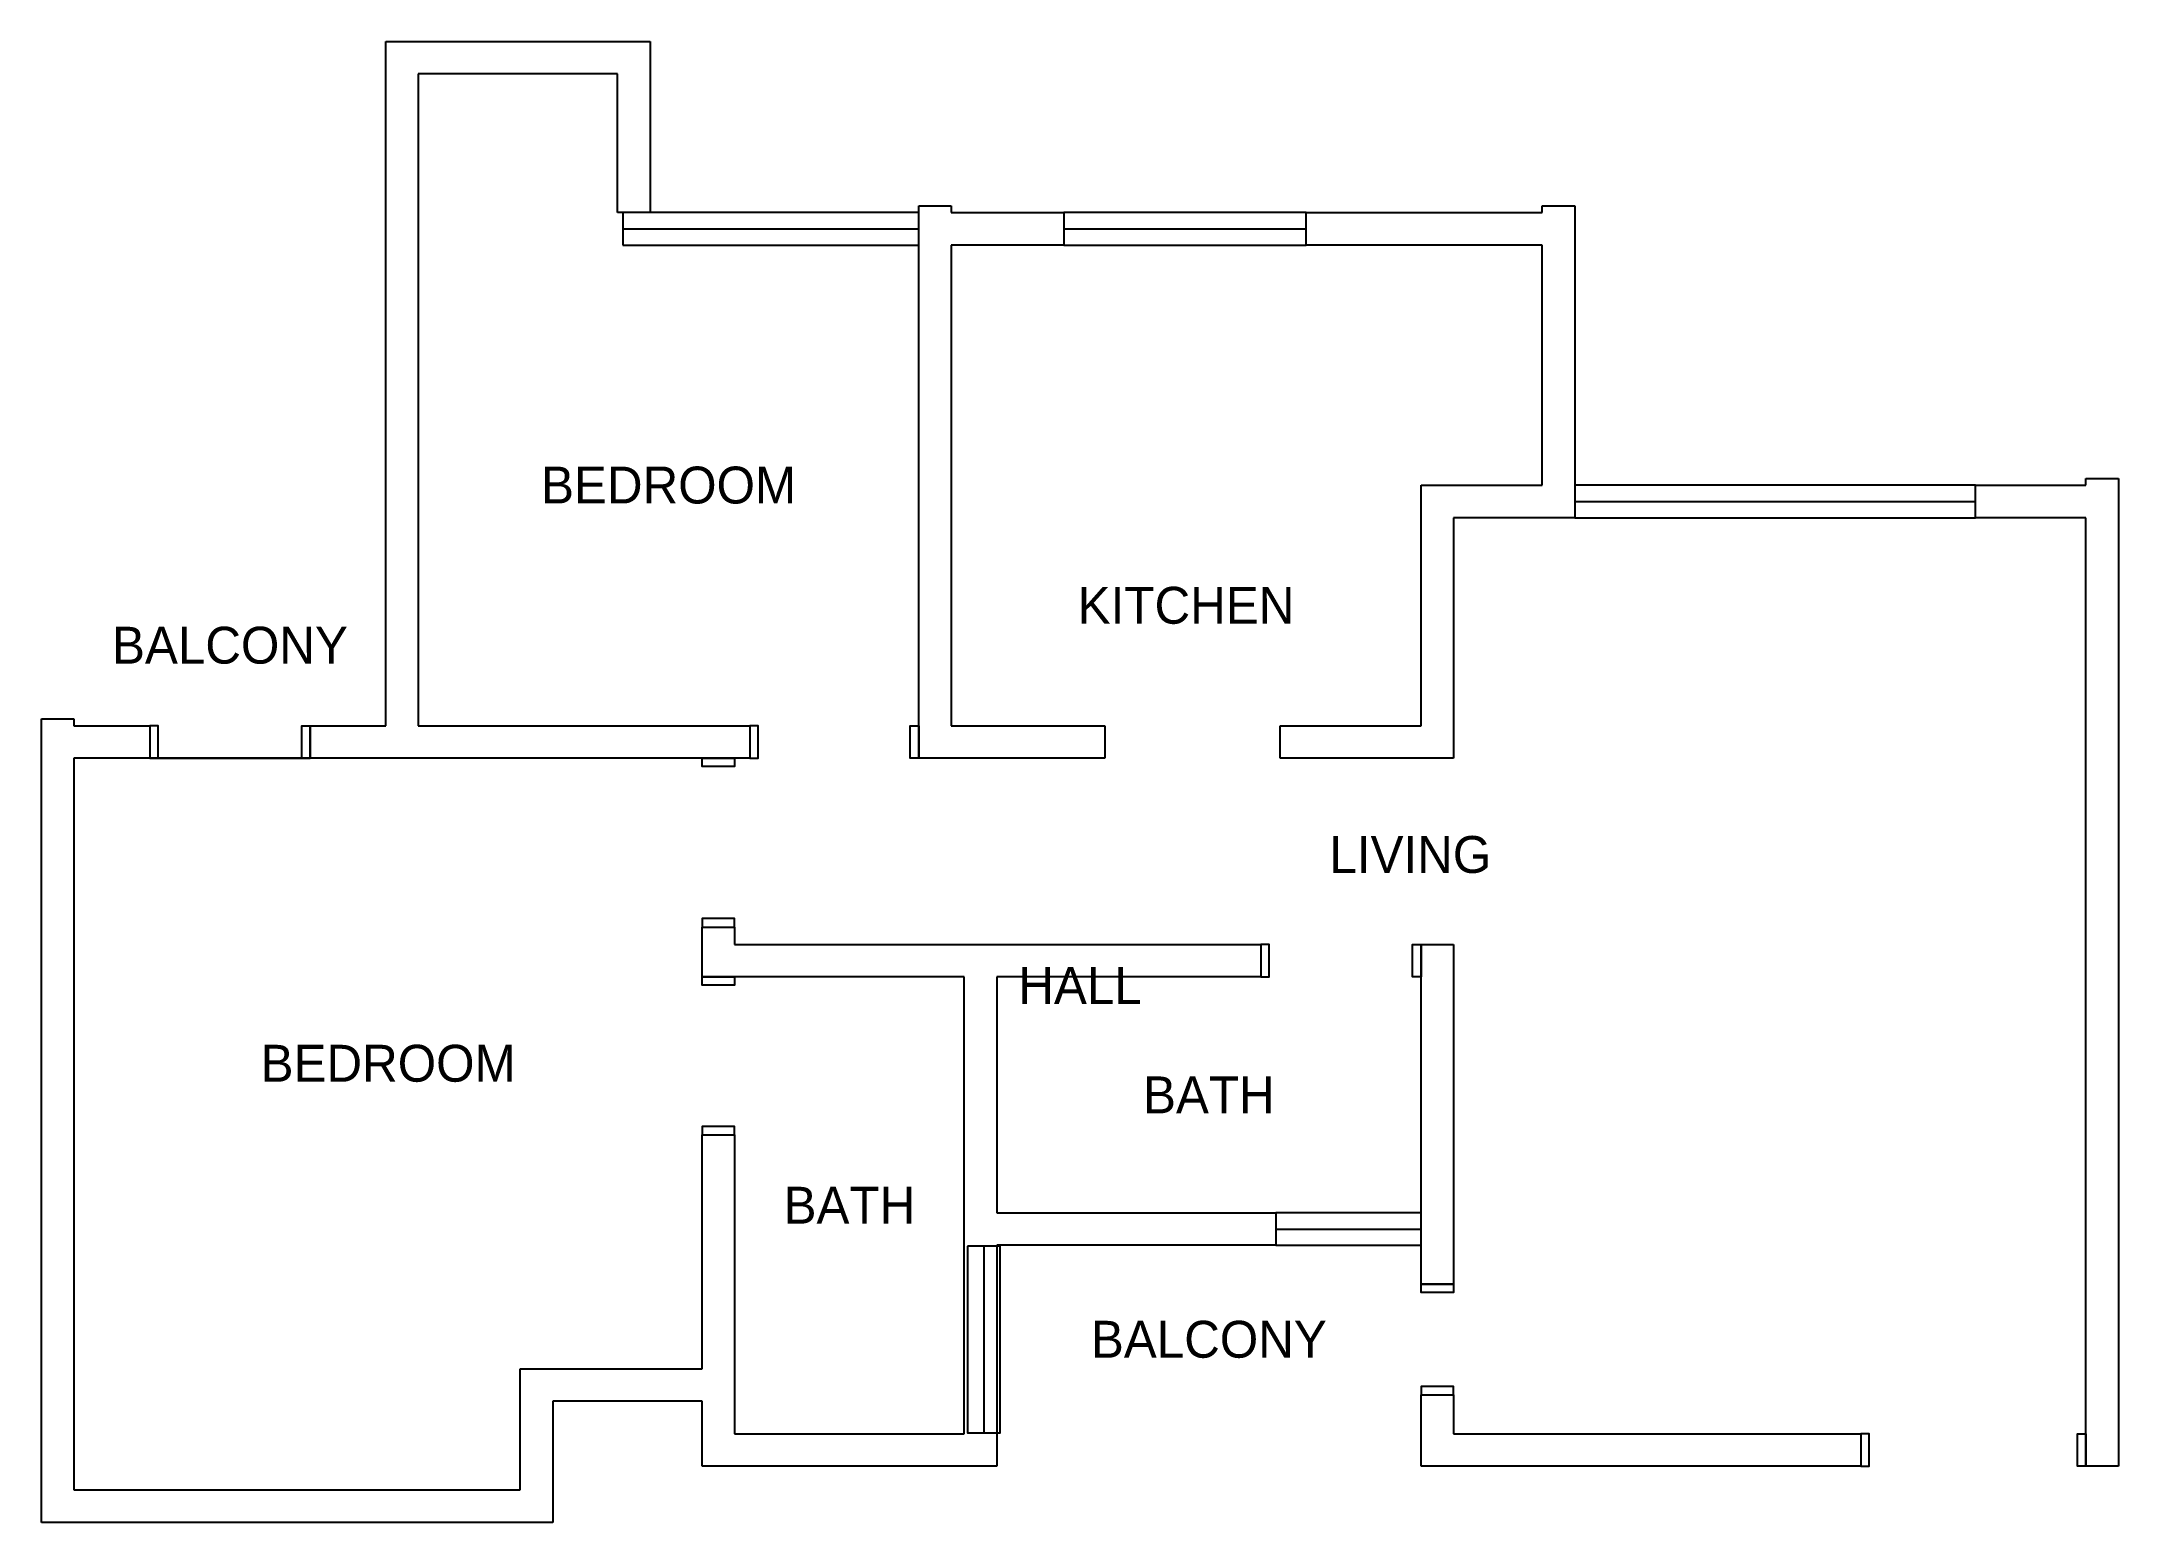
# Model space of a CAD drawing. Header units: centimetres. Extents: x 119985 to 121223, y -29838 to -28955.
import ezdxf

# ---------------------------------------------------------------- set-up
doc = ezdxf.new("R2010")
doc.units = ezdxf.units.CM
for name, color, linetype in [('DOORS', 7, 'Continuous'), ('TEXT', 7, 'Continuous'), ('WALLS', 7, 'Continuous'), ('WINDOWS', 7, 'Continuous')]:
    doc.layers.add(name, color=color, linetype=linetype)

msp = doc.modelspace()

# ---------------------------------------------------------------- linework, layer by layer
at = {"layer": 'DOORS'}
for points in [[(120049.2, -29382), (120054.2, -29382), (120054.2, -29362.7), (120049.2, -29362.7)], [(120144.8, -29382), (120139.8, -29382), (120139.8, -29362.7), (120144.8, -29362.7)], [(120406.9, -29382), (120411.9, -29382), (120411.9, -29362.7), (120406.9, -29362.7)], [(120507.6, -29382), (120502.6, -29382), (120502.6, -29362.7), (120507.6, -29362.7)], [(120397.8, -29382), (120397.8, -29387), (120378.5, -29387), (120378.5, -29382)], [(120397.8, -29482.7), (120397.8, -29477.7), (120378.5, -29477.7), (120378.5, -29482.7)], [(120711.6, -29512.4), (120716.6, -29512.4), (120716.6, -29493.1), (120711.6, -29493.1)], [(120807.1, -29512.4), (120802.1, -29512.4), (120802.1, -29493.1), (120807.1, -29493.1)], [(120397.8, -29512.4), (120397.8, -29517.4), (120378.5, -29517.4), (120378.5, -29512.4)], [(120397.8, -29606.7), (120397.8, -29601.7), (120378.5, -29601.7), (120378.5, -29606.7)], [(120826.5, -29695.7), (120826.5, -29700.7), (120807.1, -29700.7), (120807.1, -29695.7)], [(120826.5, -29761.7), (120826.5, -29756.7), (120807.1, -29756.7), (120807.1, -29761.7)], [(121069.2, -29804.2), (121074.2, -29804.2), (121074.2, -29784.9), (121069.2, -29784.9)], [(121203.5, -29804.2), (121198.5, -29804.2), (121198.5, -29784.9), (121203.5, -29784.9)]]:
    msp.add_lwpolyline(points, close=True, dxfattribs=at)
at = {"layer": 'WALLS'}
for p, q in [((120190, -29362.7), (120190, -28954.7)), ((120190, -28954.7), (120347.5, -28954.7)), ((120347.5, -28954.7), (120347.5, -29056.7)), ((120328.1, -28974), (120209.3, -28974)), ((120209.3, -28974), (120209.3, -29362.7)), ((120328.1, -29056.7), (120328.1, -28974)), ((120347.5, -29056.7), (120328.1, -29056.7)), ((120507.6, -29382), (120507.6, -29052.6)), ((120507.6, -29052.6), (120527, -29052.6)), ((120527, -29052.6), (120527, -29056.7)), ((120527, -29056.7), (120594.1, -29056.7)), ((120594.1, -29056.7), (120594.1, -29076)), ((120738.7, -29076), (120738.7, -29056.7)), ((120738.7, -29056.7), (120879.4, -29056.7)), ((120879.4, -29056.7), (120879.4, -29052.6)), ((120879.4, -29052.6), (120898.8, -29052.6)), ((120898.8, -29052.6), (120898.8, -29238.7)), ((120594.1, -29076), (120527, -29076)), ((120527, -29076), (120527, -29362.7)), ((120879.4, -29076), (120738.7, -29076)), ((120879.4, -29219.3), (120879.4, -29076)), ((120807.1, -29362.7), (120807.1, -29219.3)), ((120807.1, -29219.3), (120879.4, -29219.3)), ((121137.7, -29238.7), (121137.7, -29219.3)), ((121137.7, -29219.3), (121203.5, -29219.3)), ((121203.5, -29219.3), (121203.5, -29215.3)), ((121203.5, -29215.3), (121222.9, -29215.3)), ((121222.9, -29215.3), (121222.9, -29804.2)), ((120898.8, -29238.7), (120826.5, -29238.7)), ((120826.5, -29238.7), (120826.5, -29382)), ((121203.5, -29238.7), (121137.7, -29238.7)), ((121203.5, -29804.2), (121203.5, -29238.7)), ((119984.7, -29837.8), (119984.7, -29358.6)), ((119984.7, -29358.6), (120004, -29358.6)), ((120004, -29358.6), (120004, -29362.7)), ((120004, -29362.7), (120049.2, -29362.7)), ((120049.2, -29362.7), (120049.2, -29382)), ((120144.8, -29382), (120144.8, -29362.7)), ((120144.8, -29362.7), (120190, -29362.7)), ((120209.3, -29362.7), (120406.9, -29362.7)), ((120406.9, -29362.7), (120406.9, -29382)), ((120527, -29362.7), (120618.6, -29362.7)), ((120618.6, -29362.7), (120618.6, -29382)), ((120723.2, -29382), (120723.2, -29362.7)), ((120723.2, -29362.7), (120807.1, -29362.7)), ((120406.9, -29382), (120004, -29382)), ((120004, -29382), (120004, -29818.4)), ((120049.2, -29382), (120144.8, -29382)), ((120618.6, -29382), (120507.6, -29382)), ((120826.5, -29382), (120723.2, -29382)), ((120378.5, -29512.4), (120378.5, -29482.7)), ((120378.5, -29482.7), (120397.8, -29482.7)), ((120397.8, -29482.7), (120397.8, -29493.1)), ((120397.8, -29493.1), (120711.6, -29493.1)), ((120711.6, -29493.1), (120711.6, -29512.4)), ((120807.1, -29493.1), (120826.5, -29493.1)), ((120807.1, -29695.7), (120807.1, -29493.1)), ((120826.5, -29493.1), (120826.5, -29695.7)), ((120534.7, -29512.4), (120378.5, -29512.4)), ((120534.7, -29784.9), (120534.7, -29512.4)), ((120711.6, -29512.4), (120554.1, -29512.4)), ((120554.1, -29512.4), (120554.1, -29653.2)), ((120378.5, -29746.1), (120378.5, -29606.7)), ((120378.5, -29606.7), (120397.8, -29606.7)), ((120397.8, -29606.7), (120397.8, -29784.9)), ((120554.1, -29653.2), (120720.6, -29653.2)), ((120720.6, -29653.2), (120720.6, -29672.5)), ((120720.6, -29672.5), (120554.1, -29672.5)), ((120554.1, -29672.5), (120554.1, -29804.2)), ((120826.5, -29695.7), (120807.1, -29695.7)), ((120826.5, -29695.7), (120826.5, -29695.7)), ((120270, -29818.4), (120270, -29746.1)), ((120270, -29746.1), (120378.5, -29746.1)), ((120378.5, -29765.5), (120289.4, -29765.5)), ((120289.4, -29765.5), (120289.4, -29837.8)), ((120378.5, -29804.2), (120378.5, -29765.5)), ((120807.1, -29804.2), (120807.1, -29761.7)), ((120807.1, -29761.7), (120826.5, -29761.7)), ((120826.5, -29761.7), (120826.5, -29761.7)), ((120826.5, -29761.7), (120826.5, -29784.9)), ((120397.8, -29784.9), (120534.7, -29784.9)), ((120826.5, -29784.9), (121069.2, -29784.9)), ((121069.2, -29784.9), (121069.2, -29804.2)), ((120554.1, -29804.2), (120378.5, -29804.2)), ((121069.2, -29804.2), (120807.1, -29804.2)), ((121222.9, -29804.2), (121203.5, -29804.2)), ((120004, -29818.4), (120270, -29818.4)), ((120289.4, -29837.8), (119984.7, -29837.8))]:
    msp.add_line(p, q, dxfattribs=at)
at = {"layer": 'WINDOWS'}
for p, q in [((120331.2, -29066.3), (120507.6, -29066.3)), ((120594.1, -29066.3), (120738.7, -29066.3)), ((120898.8, -29229), (121137.7, -29229)), ((120720.6, -29662.8), (120807.1, -29662.8)), ((120546.4, -29673), (120546.4, -29784.4))]:
    msp.add_line(p, q, dxfattribs=at)
for points in [[(120331.2, -29076), (120507.6, -29076), (120507.6, -29056.7), (120331.2, -29056.7)], [(120594.1, -29076), (120738.7, -29076), (120738.7, -29056.7), (120594.1, -29056.7)], [(120898.8, -29238.7), (121137.7, -29238.7), (121137.7, -29219.3), (120898.8, -29219.3)], [(120720.6, -29672.5), (120807.1, -29672.5), (120807.1, -29653.2), (120720.6, -29653.2)], [(120536.7, -29673), (120536.7, -29784.4), (120556.1, -29784.4), (120556.1, -29673)]]:
    msp.add_lwpolyline(points, close=True, dxfattribs=at)

# ---------------------------------------------------------------- texts
at = {"layer": 'TEXT', "char_height": 22, "attachment_point": 5}
for s, insert in [('BEDROOM', (120358.5, -29219.3)), ('KITCHEN', (120667, -29291)), ('BALCONY', (120097, -29314.8)), ('LIVING', (120800.7, -29439.6)), ('HALL', (120603.8, -29517.6)), ('BEDROOM', (120191.3, -29564.1)), ('BATH', (120680.6, -29582.8)), ('BATH', (120466.3, -29648.6)), ('BALCONY', (120680.6, -29728.7))]:
    msp.add_mtext(s, dxfattribs=dict(at, insert=insert))

doc.saveas('drawing.dxf')
